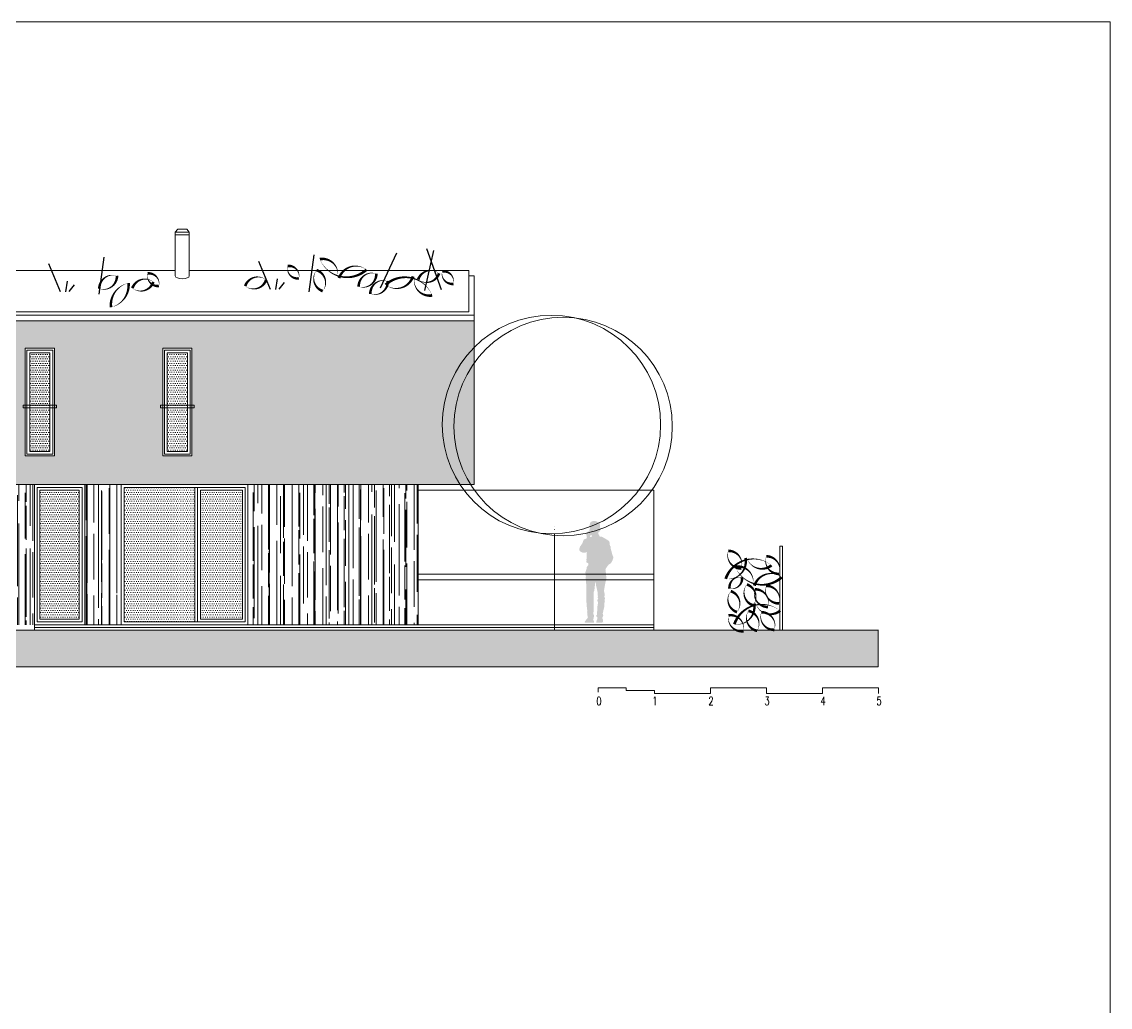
# Model space of a CAD drawing. Header units: metres. Extents: x -686 to 211, y -481 to 125.
# Drawn here: x -282.6 to -263.17, y -337.16 to -319.58 of the extents above; entities that cross this region are included whole.
import ezdxf

# ---------------------------------------------------------------- set-up
doc = ezdxf.new("R2010")
doc.units = ezdxf.units.M
for name, color, linetype in [('2 lidi', 4, 'Continuous'), ('SRAFA', 251, 'Continuous'), ('SRAFY', 3, 'Continuous'), ('srafy sklo', 252, 'Continuous'), ('stávající stromy', 86, 'Continuous'), ('zariz.predmety', 203, 'Continuous'), ('ZDIVO', 1, 'Continuous')]:
    doc.layers.add(name, color=color, linetype=linetype)
doc.layers.add('FLOATINGWINDOWS', color=2, linetype='Continuous', plot=False)
doc.styles.add('ROMANS', font='romans.shx', dxfattribs={"width": 0.7})
pattern_1 = [(90, (0, 0), (-0.2032, 0.44704), [3.048, -0.4064, 1.016, -0.2032]), (90, (-0.1016, 0.27026), (-0.270256, -0.2032), [0.6096, -0.067056, 1.2192, -0.1524]), (90, (-0.17272, 0.1016), (-0.136144, 1.05664), [1.6256, -0.28448, 0.8128, -0.2032])]

# ---------------------------------------------------------------- blocks, each defined once
blk = doc.blocks.new('pan')
at = {"layer": '2 lidi'}
h = blk.add_hatch(color=254, dxfattribs=at)
h.dxf.hatch_style = 1
h.paths.add_polyline_path([(162.087, 139.288), (162.087, 139.304), (162.075, 139.323), (162.039, 139.455), (162.039, 139.474), (162.037, 139.487), (162.029, 139.499), (162.025, 139.515), (162.018, 139.57), (162.013, 139.582), (161.978, 139.607), (161.908, 139.646), (161.89, 139.659), (161.848, 139.663), (161.839, 139.674), (161.829, 139.695), (161.821, 139.708), (161.818, 139.736), (161.829, 139.749), (161.838, 139.749), (161.851, 139.772), (161.855, 139.791), (161.854, 139.81), (161.848, 139.815), (161.847, 139.883), (161.839, 139.911), (161.823, 139.919), (161.794, 139.931), (161.766, 139.942), (161.747, 139.944), (161.704, 139.936), (161.678, 139.915), (161.67, 139.893), (161.663, 139.861), (161.662, 139.83), (161.665, 139.815), (161.669, 139.803), (161.67, 139.8), (161.667, 139.798), (161.662, 139.786), (161.66, 139.763), (161.652, 139.761), (161.634, 139.75), (161.623, 139.745), (161.621, 139.741), (161.607, 139.705), (161.607, 139.696), (161.613, 139.654), (161.615, 139.642), (161.611, 139.633), (161.603, 139.628), (161.582, 139.619), (161.568, 139.617), (161.559, 139.609), (161.538, 139.558), (161.538, 139.548), (161.507, 139.502), (161.494, 139.486), (161.49, 139.474), (161.485, 139.461), (161.481, 139.45), (161.481, 139.431), (161.485, 139.412), (161.495, 139.4), (161.511, 139.391), (161.525, 139.383), (161.54, 139.378), (161.548, 139.377), (161.571, 139.375), (161.579, 139.378), (161.591, 139.38), (161.603, 139.39), (161.607, 139.392), (161.614, 139.385), (161.611, 139.363), (161.609, 139.346), (161.613, 139.329), (161.613, 139.288), (161.607, 139.255), (161.609, 139.234), (161.607, 139.208), (161.617, 139.198), (161.633, 139.192), (161.643, 139.184), (161.643, 139.167), (161.638, 139.153), (161.628, 139.141), (161.615, 139.118), (161.607, 139.109), (161.611, 139.1), (161.608, 139.08), (161.589, 139.029), (161.592, 138.989), (161.597, 138.955), (161.595, 138.93), (161.597, 138.887), (161.601, 138.851), (161.605, 138.777), (161.604, 138.715), (161.604, 138.669), (161.604, 138.643), (161.605, 138.543), (161.603, 138.528), (161.605, 138.515), (161.607, 138.507), (161.612, 138.429), (161.617, 138.387), (161.621, 138.358), (161.623, 138.34), (161.619, 138.317), (161.626, 138.294), (161.622, 138.276), (161.627, 138.252), (161.631, 138.245), (161.63, 138.239), (161.629, 138.235), (161.634, 138.23), (161.627, 138.211), (161.596, 138.171), (161.583, 138.155), (161.582, 138.147), (161.578, 138.144), (161.578, 138.133), (161.597, 138.128), (161.74, 138.128), (161.742, 138.151), (161.737, 138.159), (161.725, 138.192), (161.734, 138.203), (161.736, 138.209), (161.742, 138.245), (161.742, 138.258), (161.731, 138.286), (161.739, 138.404), (161.735, 138.456), (161.736, 138.591), (161.738, 138.675), (161.748, 138.703), (161.757, 138.779), (161.765, 138.849), (161.774, 138.857), (161.776, 138.804), (161.805, 138.681), (161.806, 138.649), (161.81, 138.613), (161.813, 138.596), (161.806, 138.576), (161.818, 138.56), (161.813, 138.546), (161.803, 138.538), (161.799, 138.516), (161.813, 138.498), (161.813, 138.465), (161.806, 138.448), (161.802, 138.38), (161.795, 138.27), (161.78, 138.25), (161.785, 138.242), (161.792, 138.23), (161.802, 138.232), (161.801, 138.195), (161.795, 138.181), (161.788, 138.164), (161.789, 138.154), (161.782, 138.148), (161.782, 138.128), (161.798, 138.128), (161.855, 138.128), (161.907, 138.134), (161.904, 138.155), (161.899, 138.159), (161.905, 138.173), (161.903, 138.184), (161.892, 138.2), (161.891, 138.221), (161.903, 138.238), (161.908, 138.25), (161.903, 138.274), (161.897, 138.29), (161.928, 138.421), (161.929, 138.483), (161.936, 138.51), (161.933, 138.542), (161.939, 138.556), (161.936, 138.567), (161.929, 138.585), (161.929, 138.6), (161.933, 138.61), (161.932, 138.633), (161.929, 138.657), (161.921, 138.698), (161.941, 138.818), (161.961, 138.907), (161.958, 139.004), (161.958, 139.018), (161.952, 139.028), (161.95, 139.046), (161.95, 139.058), (161.947, 139.069), (161.949, 139.09), (161.953, 139.092), (161.977, 139.131), (161.986, 139.131), (161.989, 139.145), (162.01, 139.17), (162.034, 139.18), (162.058, 139.209), (162.078, 139.254)])
h.paths.add_polyline_path([(161.678, 139.655), (161.67, 139.666), (161.668, 139.672), (161.671, 139.678), (161.678, 139.675), (161.679, 139.688), (161.684, 139.692), (161.695, 139.688), (161.703, 139.683), (161.708, 139.675), (161.703, 139.664), (161.689, 139.659)], flags=16)
h.paths.add_polyline_path([(161.683, 139.724), (161.679, 139.733), (161.684, 139.733), (161.687, 139.729), (161.688, 139.725)], flags=16)
h.paths.add_polyline_path([(161.638, 139.723), (161.642, 139.733), (161.658, 139.739), (161.648, 139.729)], flags=16)

msp = doc.modelspace()

# ---------------------------------------------------------------- hatches: boundary and pattern name
at = {"linetype": 'Continuous', "lineweight": 0}
h = msp.add_hatch(dxfattribs=at)
h.set_pattern_fill('DOTS', color=256, scale=0.025, style=0)
h.paths.add_polyline_path([(-282.454, -325.487), (-282.094, -325.487), (-282.094, -327.247), (-282.454, -327.247)])
h = msp.add_hatch(dxfattribs=at)
h.set_pattern_fill('DOTS', color=256, scale=0.025, style=0)
h.paths.add_polyline_path([(-280.001, -325.487), (-279.641, -325.487), (-279.641, -327.247), (-280.001, -327.247)])
h = msp.add_hatch(dxfattribs=at)
h.set_pattern_fill('DOTS', color=256, scale=0.025, style=0)
h.paths.add_polyline_path([(-281.571, -327.937), (-282.271, -327.937), (-282.271, -330.237), (-281.571, -330.237)])
h = msp.add_hatch(dxfattribs=at)
h.set_pattern_fill('DOTS', color=256, scale=0.025, style=0)
h.paths.add_polyline_path([(-279.51, -327.887), (-280.771, -327.887), (-280.771, -330.287), (-279.51, -330.287)])
h = msp.add_hatch(dxfattribs=at)
h.set_pattern_fill('DOTS', color=256, scale=0.025, style=0)
h.paths.add_polyline_path([(-278.66, -327.937), (-279.41, -327.937), (-279.41, -330.237), (-278.66, -330.237)])
at = {"layer": 'SRAFA', "linetype": 'Continuous', "lineweight": 0}
h = msp.add_hatch(dxfattribs=at)
h.set_pattern_fill('AR-RROOF,_O', color=256, scale=0.008, angle=90)
h.set_pattern_definition(pattern_1)
h.paths.add_polyline_path([(-282.371, -327.837), (-283.021, -327.837), (-283.021, -330.337), (-282.371, -330.337)])
h = msp.add_hatch(dxfattribs=at)
h.set_pattern_fill('AR-RROOF,_O', color=256, scale=0.008, angle=90)
h.set_pattern_definition(pattern_1)
h.paths.add_polyline_path([(-280.821, -327.837), (-281.471, -327.837), (-281.471, -330.337), (-280.821, -330.337)])
h = msp.add_hatch(dxfattribs=at)
h.set_pattern_fill('AR-RROOF,_O', color=256, scale=0.008, angle=90)
h.set_pattern_definition(pattern_1)
h.paths.add_polyline_path([(-275.521, -327.837), (-278.56, -327.837), (-278.56, -330.337), (-275.521, -330.337)])
msp.add_hatch(color=256, dxfattribs=at).paths.add_polyline_path([(-296.732, -330.587), (-296.732, -331.087), (-267.318, -331.087), (-267.318, -330.437), (-293.521, -330.437), (-293.521, -330.587)])
at = {"layer": 'srafy sklo', "linetype": 'Continuous', "lineweight": 0}
h = msp.add_hatch(color=256, dxfattribs=at)
h.paths.add_polyline_path([(-284.721, -327.702), (-284.721, -327.837), (-274.521, -327.837), (-274.521, -324.917), (-290.021, -324.917), (-290.021, -327.702)])
h.paths.add_polyline_path([(-286.88, -325.407), (-286.36, -325.407), (-286.36, -327.327), (-286.88, -327.327)], flags=16)
h.paths.add_polyline_path([(-284.081, -325.407), (-283.561, -325.407), (-283.561, -327.327), (-284.081, -327.327)], flags=16)
h.paths.add_polyline_path([(-282.534, -325.407), (-282.014, -325.407), (-282.014, -327.327), (-282.534, -327.327)], flags=16)
h.paths.add_polyline_path([(-280.081, -325.407), (-279.561, -325.407), (-279.561, -327.327), (-280.081, -327.327)], flags=16)

# ---------------------------------------------------------------- linework, layer by layer
at = {"linetype": 'Continuous', "lineweight": 0}
for p, q in [((-279.857, -324.017), (-289.921, -324.017)), ((-274.621, -324.017), (-279.607, -324.017)), ((-274.621, -324.754), (-274.621, -324.017)), ((-274.521, -324.117), (-274.621, -324.117)), ((-274.521, -327.837), (-274.521, -324.117)), ((-274.521, -324.817), (-290.021, -324.817)), ((-274.521, -324.917), (-290.021, -324.917)), ((-289.921, -324.754), (-274.621, -324.754)), ((-280.821, -327.837), (-284.721, -327.837)), ((-278.56, -330.337), (-278.56, -327.837)), ((-275.521, -330.337), (-275.521, -327.837)), ((-271.321, -327.937), (-275.521, -327.937)), ((-271.321, -330.437), (-271.321, -327.937)), ((-271.321, -329.437), (-275.521, -329.437)), ((-271.321, -329.537), (-275.521, -329.537)), ((-271.321, -330.337), (-282.371, -330.337)), ((-280.821, -330.337), (-282.371, -330.337)), ((-282.371, -330.337), (-282.371, -330.437)), ((-271.321, -330.387), (-282.371, -330.387))]:
    msp.add_line(p, q, dxfattribs=at)
for points in [[(-282.574, -326.467), (-281.974, -326.467), (-281.974, -326.423), (-282.574, -326.423)], [(-280.121, -326.467), (-279.521, -326.467), (-279.521, -326.423), (-280.121, -326.423)]]:
    msp.add_lwpolyline(points, close=True, dxfattribs=at)
at = {"layer": 'FLOATINGWINDOWS', "linetype": 'Continuous', "lineweight": 0}
for points in [[(-263.174, -319.582), (-297.964, -319.582), (-297.964, -478.882), (-263.174, -478.882)], [(-284.721, -327.702), (-284.721, -327.837), (-274.521, -327.837), (-274.521, -324.917), (-290.021, -324.917), (-290.021, -327.702)]]:
    msp.add_lwpolyline(points, close=True, dxfattribs=at)
at = {"layer": 'SRAFA', "linetype": 'Continuous', "lineweight": 0, "flags": 128}
msp.add_lwpolyline([(-296.732, -330.587), (-296.732, -331.087), (-267.318, -331.087), (-267.318, -330.437), (-293.521, -330.437), (-293.521, -330.587)], close=True, dxfattribs=at)
at = {"layer": 'SRAFY', "linetype": 'Continuous', "lineweight": 0}
for p, q in [((-279.857, -323.333), (-279.813, -323.283)), ((-279.857, -324.117), (-279.857, -323.333)), ((-279.857, -323.333), (-279.607, -323.333)), ((-279.813, -323.283), (-279.65, -323.283)), ((-279.607, -323.333), (-279.65, -323.283)), ((-279.607, -324.117), (-279.607, -323.333)), ((-279.857, -323.383), (-279.607, -323.383)), ((-279.51, -327.887), (-279.51, -330.287)), ((-279.46, -327.887), (-279.46, -330.287)), ((-269.071, -330.437), (-269.071, -328.937)), ((-269.021, -328.937), (-269.071, -328.937)), ((-269.021, -330.437), (-269.021, -328.937)), ((-272.309, -331.543), (-272.309, -331.463)), ((-272.309, -331.463), (-271.809, -331.463)), ((-271.809, -331.463), (-271.809, -331.513)), ((-271.309, -331.513), (-271.809, -331.513)), ((-271.309, -331.563), (-271.309, -331.513)), ((-270.309, -331.563), (-270.309, -331.463)), ((-270.309, -331.463), (-269.309, -331.463)), ((-269.309, -331.463), (-269.309, -331.563)), ((-268.309, -331.563), (-268.309, -331.463)), ((-268.309, -331.463), (-267.309, -331.463)), ((-267.309, -331.463), (-267.309, -331.563)), ((-271.309, -331.563), (-270.309, -331.563)), ((-269.309, -331.563), (-268.309, -331.563))]:
    msp.add_line(p, q, dxfattribs=at)
for points in [[(-282.534, -325.407), (-282.014, -325.407), (-282.014, -327.327), (-282.534, -327.327)], [(-282.504, -325.437), (-282.044, -325.437), (-282.044, -327.297), (-282.504, -327.297)], [(-282.454, -325.487), (-282.094, -325.487), (-282.094, -327.247), (-282.454, -327.247)], [(-280.081, -325.407), (-279.561, -325.407), (-279.561, -327.327), (-280.081, -327.327)], [(-280.051, -325.437), (-279.591, -325.437), (-279.591, -327.297), (-280.051, -327.297)], [(-280.001, -325.487), (-279.641, -325.487), (-279.641, -327.247), (-280.001, -327.247)], [(-282.371, -327.837), (-281.471, -327.837), (-281.471, -330.337), (-282.371, -330.337)], [(-280.821, -327.837), (-278.56, -327.837), (-278.56, -330.337), (-280.821, -330.337)], [(-280.821, -327.837), (-278.56, -327.837), (-278.56, -330.337), (-280.821, -330.337)], [(-282.321, -327.887), (-281.521, -327.887), (-281.521, -330.287), (-282.321, -330.287)], [(-282.271, -327.937), (-281.571, -327.937), (-281.571, -330.237), (-282.271, -330.237)], [(-280.771, -327.887), (-278.61, -327.887), (-278.61, -330.287), (-280.771, -330.287)], [(-280.771, -327.887), (-279.51, -327.887), (-279.51, -330.287), (-280.771, -330.287)], [(-278.66, -327.937), (-279.41, -327.937), (-279.41, -330.237), (-278.66, -330.237)]]:
    msp.add_lwpolyline(points, close=True, dxfattribs=at)
msp.add_ellipse((-279.732, -324.117), major_axis=(0.125, 0), ratio=0.381147, start_param=3.141593, end_param=6.283185, dxfattribs=at)
at = {"layer": 'stávající stromy', "linetype": 'Continuous', "lineweight": 0}
for p, q in [((-273.089, -328.577), (-273.089, -328.582)), ((-273.089, -328.632), (-273.089, -328.637)), ((-273.089, -328.708), (-273.089, -330.437))]:
    msp.add_line(p, q, dxfattribs=at)
for centre in [(-273.146, -326.768), (-272.937, -326.801)]:
    msp.add_circle(centre, 1.949, dxfattribs=at)
at = {"layer": 'zariz.predmety', "color": 253, "linetype": 'Continuous', "ltscale": 0.001}
for p, q in [((-277.467, -324.402), (-277.378, -323.739)), ((-276.195, -324.331), (-275.906, -323.706)), ((-275.402, -324.373), (-275.245, -323.664)), ((-275.106, -324.363), (-275.366, -323.635)), ((-281.903, -324.401), (-282.113, -323.899)), ((-281.214, -324.444), (-281.125, -323.781)), ((-278.156, -324.359), (-278.366, -323.856)), ((-281.81, -324.401), (-281.781, -324.212)), ((-281.749, -324.394), (-281.653, -324.273)), ((-278.063, -324.359), (-278.035, -324.17)), ((-278.002, -324.352), (-277.906, -324.231))]:
    msp.add_line(p, q, dxfattribs=at)
for points in [[(-277.652, -324.16, 0, 0, 0.520567), (-277.652, -324.16, 0, 0.05, 0.520567), (-277.852, -323.938, 0, 0.05, 0.520567), (-277.652, -324.16, 0.05, 0.05, 0)], [(-276.446, -324.005, 0, 0, 0.520567), (-276.446, -324.005, 0, 0.05, 0.520567), (-276.934, -324.155, 0, 0.05, 0.520567), (-276.958, -324.133, 0, 0.05, 0.520567), (-277.277, -323.816, 0, 0.05, 0.520567), (-276.446, -324.005, 0.05, 0.05, 0)], [(-280.898, -324.114, 0, 0, 0.520567), (-280.898, -324.114, 0, 0.05, 0.520567), (-281.212, -324.343, 0, 0.05, 0.520567), (-280.898, -324.114, 0.05, 0.05, 0)], [(-280.249, -324.223, 0, 0, 0.520567), (-280.249, -324.223, 0, 0.05, 0.520567), (-280.622, -324.334, 0, 0.05, 0.520567), (-280.249, -324.223, 0.05, 0.05, 0)], [(-280.15, -324.294, 0, 0, 0.520567), (-280.15, -324.294, 0, 0.05, 0.520567), (-280.35, -324.072, 0, 0.05, 0.520567), (-280.15, -324.294, 0.05, 0.05, 0)], [(-278.236, -324.186, 0, 0, 0.520567), (-278.236, -324.186, 0, 0.05, 0.520567), (-278.609, -324.296, 0, 0.05, 0.520567), (-278.236, -324.186, 0.05, 0.05, 0)], [(-277.226, -324.386, 0, 0, 0.520567), (-277.226, -324.386, 0, 0.05, 0.520567), (-277.336, -324.013, 0, 0.05, 0.520567), (-277.226, -324.386, 0.05, 0.05, 0)], [(-276.27, -324.076, 0, 0, 0.520567), (-276.27, -324.076, 0, 0.05, 0.520567), (-276.584, -324.306, 0, 0.05, 0.520567), (-276.27, -324.076, 0.05, 0.05, 0)], [(-276.104, -324.274, 0, 0, 0.520567), (-276.104, -324.274, 0, 0.05, 0.520567), (-275.616, -324.124, 0, 0.05, 0.520567), (-275.592, -324.146, 0, 0.05, 0.520567), (-275.273, -324.463, 0, 0.05, 0.520567), (-276.104, -324.274, 0.05, 0.05, 0)], [(-275.15, -324.069, 0, 0, 0.520567), (-275.15, -324.069, 0, 0.05, 0.520567), (-275.523, -324.18, 0, 0.05, 0.520567), (-275.15, -324.069, 0.05, 0.05, 0)], [(-274.894, -324.257, 0, 0, 0.520567), (-274.894, -324.257, 0, 0.05, 0.520567), (-275.094, -324.035, 0, 0.05, 0.520567), (-274.894, -324.257, 0.05, 0.05, 0)], [(-280.692, -324.244, 0, 0, 0.520567), (-280.692, -324.244, 0, 0.05, 0.380448), (-281.005, -324.674, 0, 0.05, 0.380448), (-280.692, -324.244, 0.05, 0.05, 0)], [(-276.064, -324.207, 0, 0, 0.520567), (-276.064, -324.207, 0, 0.05, 0.520567), (-276.377, -324.437, 0, 0.05, 0.520567), (-276.064, -324.207, 0.05, 0.05, 0)], [(-269.759, -329.334, 0, 0, 0.520567), (-269.759, -329.334, 0, 0.05, 0.520567), (-269.989, -329.02, 0, 0.05, 0.520567), (-269.759, -329.334, 0.05, 0.05, 0)], [(-270.036, -329.519, 0, 0, 0.520567), (-270.036, -329.519, 0, 0.05, 0.520567), (-269.683, -329.149, 0, 0.05, 0.520567), (-269.653, -329.157, 0, 0.05, 0.520567), (-269.219, -329.277, 0, 0.05, 0.520567), (-270.036, -329.519, 0.05, 0.05, 0)], [(-269.082, -329.431, 0, 0, 0.520567), (-269.082, -329.431, 0, 0.05, 0.520567), (-269.312, -329.117, 0, 0.05, 0.520567), (-269.082, -329.431, 0.05, 0.05, 0)], [(-269.035, -329.49, 0, 0, 0.520567), (-269.035, -329.49, 0, 0.05, 0.520567), (-269.523, -329.64, 0, 0.05, 0.520567), (-269.547, -329.619, 0, 0.05, 0.520567), (-269.866, -329.302, 0, 0.05, 0.520567), (-269.035, -329.49, 0.05, 0.05, 0)], [(-269.967, -329.692, 0, 0, 0.520567), (-269.967, -329.692, 0, 0.05, 0.520567), (-269.744, -329.492, 0, 0.05, 0.520567), (-269.967, -329.692, 0.05, 0.05, 0)], [(-269.834, -330.112, 0, 0, 0.520567), (-269.834, -330.112, 0, 0.05, 0.520567), (-269.945, -329.739, 0, 0.05, 0.520567), (-269.834, -330.112, 0.05, 0.05, 0)], [(-269.547, -329.992, 0, 0, 0.520567), (-269.547, -329.992, 0, 0.05, 0.520567), (-269.658, -329.619, 0, 0.05, 0.520567), (-269.547, -329.992, 0.05, 0.05, 0)], [(-269.283, -330.02, 0, 0, 0.520567), (-269.283, -330.02, 0, 0.05, 0.520567), (-269.513, -329.706, 0, 0.05, 0.520567), (-269.283, -330.02, 0.05, 0.05, 0)], [(-269.087, -329.957, 0, 0, 0.520567), (-269.087, -329.957, 0, 0.05, 0.520567), (-269.317, -329.643, 0, 0.05, 0.520567), (-269.087, -329.957, 0.05, 0.05, 0)], [(-269.881, -330.329, 0, 0, 0.520567), (-269.881, -330.329, 0, 0.05, 0.520567), (-269.529, -329.959, 0, 0.05, 0.520567), (-269.498, -329.966, 0, 0.05, 0.520567), (-269.064, -330.087, 0, 0.05, 0.520567), (-269.881, -330.329, 0.05, 0.05, 0)], [(-269.985, -330.169, 0, 0, 0.520567), (-269.985, -330.169, 0, 0.05, 0.520567), (-269.718, -330.452, 0, 0.05, 0.520567), (-269.985, -330.169, 0.05, 0.05, 0)], [(-269.631, -330.09, 0, 0, 0.520567), (-269.631, -330.09, 0, 0.05, 0.520567), (-269.476, -330.446, 0, 0.05, 0.520567), (-269.631, -330.09, 0.05, 0.05, 0)], [(-269.169, -330.429, 0, 0, 0.520567), (-269.169, -330.429, 0, 0.05, 0.520567), (-269.399, -330.115, 0, 0.05, 0.520567), (-269.169, -330.429, 0.05, 0.05, 0)]]:
    msp.add_lwpolyline(points, format="xyseb", close=True, dxfattribs=at)
at = {"layer": 'ZDIVO', "linetype": 'Continuous', "lineweight": 0}
msp.add_line((-267.309, -330.437), (-293.521, -330.437), dxfattribs=at)

# ---------------------------------------------------------------- block references
at = {"linetype": 'Continuous', "lineweight": 0}
msp.add_blockref('pan', (-434.128, -468.429), dxfattribs=at)

# ---------------------------------------------------------------- texts
at = {"layer": 'SRAFY', "linetype": 'Continuous', "lineweight": 0, "char_height": 0.15, "width": 2.20915, "attachment_point": 1, "style": 'ROMANS'}
for s, insert in [('0', (-272.343, -331.625)), ('1', (-271.343, -331.621)), ('2', (-270.343, -331.621)), ('3', (-269.343, -331.621)), ('4', (-268.343, -331.621)), ('5', (-267.343, -331.622))]:
    msp.add_mtext(s, dxfattribs=dict(at, insert=insert))

doc.saveas('drawing.dxf')
